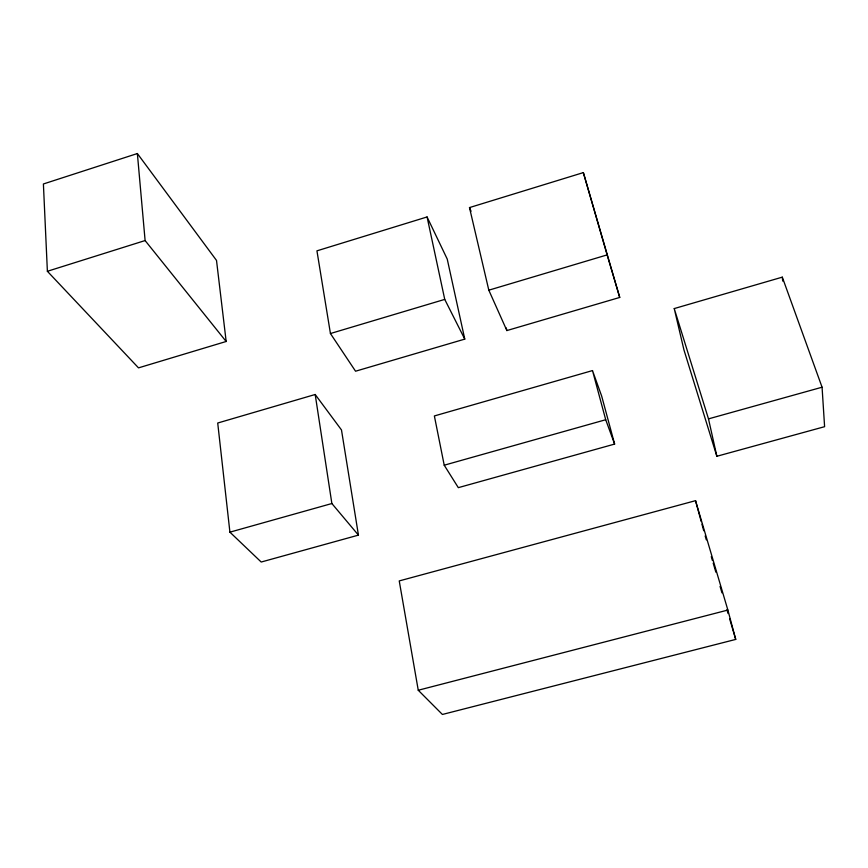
<?xml version="1.0" encoding="UTF-8"?>
<svg xmlns="http://www.w3.org/2000/svg" width="868" height="868" viewBox="0 0 868 868"><rect width="100%" height="100%" fill="white"/><g stroke="black" fill="none" stroke-linecap="round" stroke-linejoin="round"><path stroke-width="1.3" d="M137.372 153.538L43.4 183.973L47.382 271.283L138.511 367.869L226.168 341.482L216.512 260.433L137.372 153.538L145.108 240.555L226.168 341.482M47.382 271.283L145.108 240.555M427.078 216.957L316.939 250.841L330.437 333.529L355.554 371.211L464.771 339.117L447.237 259.087L427.078 216.957L444.741 299.395L464.771 339.117M469.49 207.582L583.35 172.602L619.73 297.442L506.869 330.567L488.814 290.183L469.49 207.582L471.064 211.249M330.437 333.529L444.741 299.395M488.814 290.183L607.123 254.899L583.35 172.602M315.192 394.495L217.716 423.02L229.911 532.16L261.203 562.03L358.441 535.122L341.482 429.953L315.192 394.495L331.869 503.527L358.441 535.122M674.23 308.574L782.296 277.152L822.072 387.215L824.6 426.687L716.86 456.275L683.93 349.837L674.23 308.574L708.494 418.875L716.86 456.275M592.497 370.582L434.369 415.946L444.221 465.205L458.315 487.653L614.62 444.08L601.665 396.068L592.497 370.582L605.712 419.732L614.62 444.08M444.221 465.205L605.712 419.732M229.911 532.16L331.869 503.527M708.494 418.875L822.072 387.215M695.528 500.673L399.237 580.92L418.257 690.244L442.409 714.462L735.728 639.412L727.872 610.052L695.528 500.673L701.225 521.592M418.257 690.244L727.872 610.052M705.163 535.957L706.313 539.842M711.283 556.648L712.422 560.533M713.192 563.115L715.861 572.175M720.06 586.388L721.97 592.855M726.939 609.672L728.078 613.546M729.608 618.721L735.728 639.412M607.123 254.899L619.73 297.442M701.941 524.207L703.72 530.749M506.25 327.93L506.869 330.567M782.296 277.152L782.697 281.08"/></g></svg>
